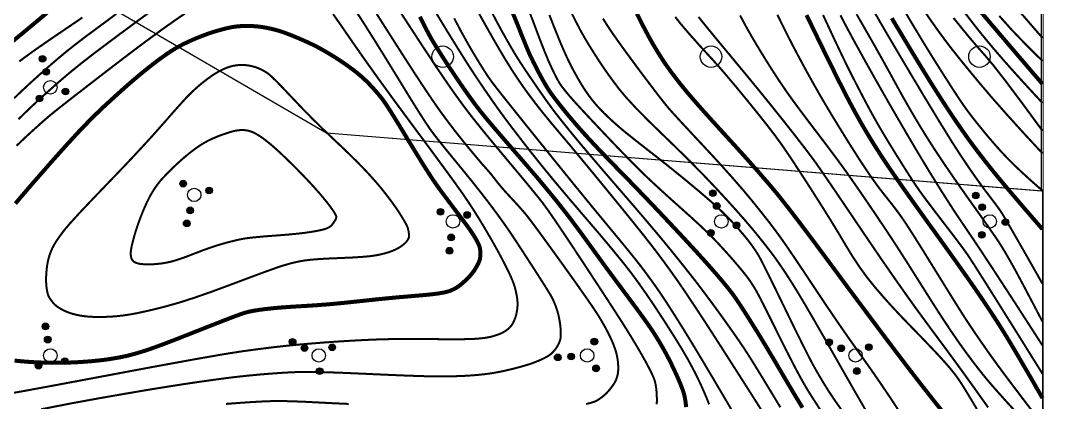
# Model space of a CAD drawing. Extents: x 396500 to 398250, y 1005980 to 1008200.
# Drawn here: x 398211.92 to 398250.08, y 1007972.28 to 1007986.53 of the extents above; entities that cross this region are included whole.
import ezdxf

# ---------------------------------------------------------------- set-up
doc = ezdxf.new("R2010")
doc.units = 0
doc.header["$LTSCALE"] = 0.5
doc.layers.get('0').update_dxf_attribs({"linetype": 'CONTINUOUS'})
doc.layers.add('ASSIST', color=7, linetype='CONTINUOUS', plot=False)
doc.layers.add('DGX', color=2, linetype='CONTINUOUS')
doc.layers.add('ZBTZ', color=3, linetype='CONTINUOUS')
doc.layers.add('绘图层', color=6, linetype='CONTINUOUS', lineweight=5)
doc.linetypes.add('1161', pattern='A,0,[149,AAA.SHX,S=0.15,R=0,X=0,Y=0],-1.6', length=1.6)

# ---------------------------------------------------------------- blocks, each defined once
blk = doc.blocks.new('gc326')
blk.add_circle((0, 0), 0.8)
blk = doc.blocks.new('*U110')
at = {"linetype": 'Continuous'}
for points in [[(-0.238, 2.277), (-0.202, 2.053), (-0.202, 2.347)], [(-0.202, 2.347), (-0.147, 1.998), (-0.147, 2.402)], [(-0.147, 1.998), (-0.202, 2.347), (-0.202, 2.053)], [(-0.147, 2.402), (-0.077, 1.962), (-0.077, 2.438)], [(-0.077, 1.962), (-0.147, 2.402), (-0.147, 1.998)], [(-0.077, 2.438), (0, 1.95), (0, 2.45)], [(0, 1.95), (-0.077, 2.438), (-0.077, 1.962)], [(0, 2.45), (0.077, 1.962), (0.077, 2.438)], [(0.077, 1.962), (0, 2.45), (0, 1.95)], [(0.077, 2.438), (0.147, 1.998), (0.147, 2.402)], [(0.147, 1.998), (0.077, 2.438), (0.077, 1.962)], [(0.147, 2.402), (0.202, 2.053), (0.202, 2.347)], [(0.202, 2.053), (0.147, 2.402), (0.147, 1.998)], [(0.202, 2.347), (0.238, 2.123), (0.238, 2.277)], [(0.238, 2.123), (0.202, 2.347), (0.202, 2.053)], [(-0.25, 2.2), (-0.238, 2.123), (-0.238, 2.277)], [(-0.202, 2.053), (-0.238, 2.277), (-0.238, 2.123)], [(0.25, 2.2), (0.238, 2.277), (0.238, 2.123)]]:
    blk.add_solid(points, dxfattribs=at)
blk = doc.blocks.new('*U109')
at = {"linetype": 'Continuous'}
for points in [[(-0.25, 1.2), (-0.238, 1.123), (-0.238, 1.277)], [(-0.238, 1.277), (-0.202, 1.053), (-0.202, 1.347)], [(-0.202, 1.053), (-0.238, 1.277), (-0.238, 1.123)], [(-0.202, 1.347), (-0.147, 0.998), (-0.147, 1.402)], [(-0.147, 0.998), (-0.202, 1.347), (-0.202, 1.053)], [(-0.147, 1.402), (-0.077, 0.962), (-0.077, 1.438)], [(-0.077, 0.962), (-0.147, 1.402), (-0.147, 0.998)], [(-0.077, 1.438), (0, 0.95), (0, 1.45)], [(0, 0.95), (-0.077, 1.438), (-0.077, 0.962)], [(0, 1.45), (0.077, 0.962), (0.077, 1.438)], [(0.077, 0.962), (0, 1.45), (0, 0.95)], [(0.077, 1.438), (0.147, 0.998), (0.147, 1.402)], [(0.147, 0.998), (0.077, 1.438), (0.077, 0.962)], [(0.147, 1.402), (0.202, 1.053), (0.202, 1.347)], [(0.202, 1.053), (0.147, 1.402), (0.147, 0.998)], [(0.202, 1.347), (0.238, 1.123), (0.238, 1.277)], [(0.238, 1.123), (0.202, 1.347), (0.202, 1.053)], [(0.25, 1.2), (0.238, 1.277), (0.238, 1.123)]]:
    blk.add_solid(points, dxfattribs=at)
blk = doc.blocks.new('*U108')
at = {"linetype": 'Continuous'}
for points in [[(-1.25, -0.6), (-1.238, -0.677), (-1.238, -0.523)], [(-1.238, -0.523), (-1.202, -0.747), (-1.202, -0.453)], [(-1.202, -0.747), (-1.238, -0.523), (-1.238, -0.677)], [(-1.202, -0.453), (-1.147, -0.802), (-1.147, -0.398)], [(-1.147, -0.802), (-1.202, -0.453), (-1.202, -0.747)], [(-1.147, -0.398), (-1.077, -0.838), (-1.077, -0.362)], [(-1.077, -0.838), (-1.147, -0.398), (-1.147, -0.802)], [(-1.077, -0.362), (-1, -0.85), (-1, -0.35)], [(-1, -0.85), (-1.077, -0.362), (-1.077, -0.838)], [(-1, -0.35), (-0.923, -0.838), (-0.923, -0.362)], [(-0.923, -0.838), (-1, -0.35), (-1, -0.85)], [(-0.923, -0.362), (-0.853, -0.802), (-0.853, -0.398)], [(-0.853, -0.802), (-0.923, -0.362), (-0.923, -0.838)], [(-0.853, -0.398), (-0.798, -0.747), (-0.798, -0.453)], [(-0.798, -0.747), (-0.853, -0.398), (-0.853, -0.802)], [(-0.798, -0.453), (-0.762, -0.677), (-0.762, -0.523)], [(-0.762, -0.677), (-0.798, -0.453), (-0.798, -0.747)], [(-0.75, -0.6), (-0.762, -0.523), (-0.762, -0.677)]]:
    blk.add_solid(points, dxfattribs=at)
blk = doc.blocks.new('*U107')
at = {"linetype": 'Continuous'}
for points in [[(0.75, -0.6), (0.762, -0.677), (0.762, -0.523)], [(0.762, -0.523), (0.798, -0.747), (0.798, -0.453)], [(0.798, -0.747), (0.762, -0.523), (0.762, -0.677)], [(0.798, -0.453), (0.853, -0.802), (0.853, -0.398)], [(0.853, -0.802), (0.798, -0.453), (0.798, -0.747)], [(0.853, -0.398), (0.923, -0.838), (0.923, -0.362)], [(0.923, -0.838), (0.853, -0.398), (0.853, -0.802)], [(0.923, -0.362), (1, -0.85), (1, -0.35)], [(1, -0.85), (0.923, -0.362), (0.923, -0.838)], [(1, -0.35), (1.077, -0.838), (1.077, -0.362)], [(1.077, -0.838), (1, -0.35), (1, -0.85)], [(1.077, -0.362), (1.147, -0.802), (1.147, -0.398)], [(1.147, -0.802), (1.077, -0.362), (1.077, -0.838)], [(1.147, -0.398), (1.202, -0.747), (1.202, -0.453)], [(1.202, -0.747), (1.147, -0.398), (1.147, -0.802)], [(1.202, -0.453), (1.238, -0.677), (1.238, -0.523)], [(1.238, -0.677), (1.202, -0.453), (1.202, -0.747)], [(1.25, -0.6), (1.238, -0.523), (1.238, -0.677)]]:
    blk.add_solid(points, dxfattribs=at)
blk = doc.blocks.new('gc160')
for centre, radius in [((0, 2.2), 0.25), ((0, 1.2), 0.25), ((0, 0), 0.5), ((-1, -0.6), 0.25), ((1, -0.6), 0.25)]:
    blk.add_circle(centre, radius)
at = {"linetype": 'Continuous'}
for name in ['*U110', '*U109', '*U108', '*U107']:
    blk.add_blockref(name, (0, 0), dxfattribs=at)

msp = doc.modelspace()

# ---------------------------------------------------------------- linework, layer by layer
at = {"layer": 'ASSIST', "linetype": '1161', "flags": 128}
for points in [[(398118.342, 1008000), (398131.555, 1007998.274), (398152.97, 1007998.751), (398175.976, 1007998.906), (398196.897, 1007997.71), (398223.32, 1007982.341), (398250, 1007980.181)], [(398118.342, 1008000), (398131.555, 1007998.274), (398152.97, 1007998.751), (398175.976, 1007998.906), (398196.897, 1007997.71), (398223.32, 1007982.341), (398249.963, 1007980.183), (398249.978, 1008000)], [(398250, 1007980.181), (398250, 1007900.306)]]:
    msp.add_lwpolyline(points, dxfattribs=at)
at = {"layer": 'DGX', "color": 3, "linetype": 'Continuous', "lineweight": -2, "const_width": 0.15}
for points in [[(398211.361, 1007985.532), (398211.989, 1007986.046), (398212.619, 1007986.571), (398213.251, 1007987.107)], [(398230.264, 1007986.809), (398230.443, 1007986.374), (398230.588, 1007986.007), (398230.709, 1007985.707), (398230.806, 1007985.471), (398230.879, 1007985.302), (398230.944, 1007985.16), (398231.017, 1007985.009), (398231.097, 1007984.849), (398231.184, 1007984.679), (398231.275, 1007984.508), (398231.365, 1007984.343), (398231.454, 1007984.186), (398231.543, 1007984.035), (398231.658, 1007983.859), (398231.828, 1007983.627), (398232.053, 1007983.339), (398232.331, 1007982.994), (398232.668, 1007982.598), (398233.064, 1007982.156), (398233.52, 1007981.67), (398234.036, 1007981.137), (398234.579, 1007980.582), (398235.117, 1007980.025), (398235.649, 1007979.467), (398236.176, 1007978.908), (398236.666, 1007978.382), (398237.089, 1007977.923), (398237.443, 1007977.533), (398237.729, 1007977.209), (398237.964, 1007976.938), (398238.162, 1007976.702), (398238.324, 1007976.502), (398238.451, 1007976.338), (398238.577, 1007976.159), (398238.74, 1007975.916), (398238.938, 1007975.609), (398239.173, 1007975.238), (398239.438, 1007974.811), (398239.727, 1007974.333), (398240.041, 1007973.805), (398240.379, 1007973.228), (398240.724, 1007972.643), (398241.058, 1007972.093)], [(398246.426, 1007971.76), (398245.969, 1007972.332), (398245.49, 1007972.941), (398244.99, 1007973.589), (398244.469, 1007974.274), (398243.92, 1007975.004), (398243.337, 1007975.784), (398242.719, 1007976.615), (398242.068, 1007977.496), (398241.445, 1007978.335), (398240.915, 1007979.04), (398240.477, 1007979.61), (398240.132, 1007980.044), (398239.789, 1007980.455), (398239.358, 1007980.951), (398238.839, 1007981.533), (398238.232, 1007982.201), (398237.636, 1007982.856), (398237.149, 1007983.402), (398236.772, 1007983.838), (398236.506, 1007984.164), (398236.307, 1007984.422), (398236.136, 1007984.65), (398235.992, 1007984.851), (398235.875, 1007985.022), (398235.77, 1007985.185), (398235.662, 1007985.358), (398235.552, 1007985.541), (398235.438, 1007985.735), (398235.301, 1007985.984), (398235.116, 1007986.334), (398234.886, 1007986.786)], [(398241.209, 1007986.731), (398241.622, 1007985.879), (398242.038, 1007985.025), (398242.403, 1007984.29), (398242.718, 1007983.672), (398242.983, 1007983.172), (398243.227, 1007982.733), (398243.483, 1007982.297), (398243.749, 1007981.863), (398244.025, 1007981.432), (398244.345, 1007980.955), (398244.74, 1007980.385), (398245.21, 1007979.72), (398245.756, 1007978.961), (398246.303, 1007978.202), (398246.778, 1007977.539), (398247.181, 1007976.97), (398247.511, 1007976.496), (398247.795, 1007976.08), (398248.06, 1007975.684), (398248.305, 1007975.308), (398248.53, 1007974.953), (398248.784, 1007974.537), (398249.113, 1007973.981), (398249.519, 1007973.285), (398250, 1007972.449)], [(398211.734, 1007979.703), (398212.047, 1007980.074), (398212.481, 1007980.577), (398213.036, 1007981.212), (398213.619, 1007981.866), (398214.135, 1007982.426), (398214.584, 1007982.89), (398214.966, 1007983.26), (398215.297, 1007983.565), (398215.595, 1007983.835), (398215.86, 1007984.072), (398216.092, 1007984.274), (398216.306, 1007984.455), (398216.516, 1007984.63), (398216.724, 1007984.796), (398216.929, 1007984.956), (398217.127, 1007985.105), (398217.315, 1007985.239), (398217.492, 1007985.36), (398217.659, 1007985.466), (398217.829, 1007985.564), (398218.017, 1007985.662), (398218.223, 1007985.76), (398218.447, 1007985.857), (398218.674, 1007985.948), (398218.893, 1007986.03), (398219.102, 1007986.1), (398219.302, 1007986.16), (398219.486, 1007986.211), (398219.651, 1007986.251), (398219.796, 1007986.281), (398219.921, 1007986.301), (398220.041, 1007986.314), (398220.171, 1007986.322), (398220.311, 1007986.326), (398220.461, 1007986.326), (398220.616, 1007986.319), (398220.77, 1007986.306), (398220.925, 1007986.286), (398221.079, 1007986.26), (398221.229, 1007986.228), (398221.371, 1007986.195), (398221.504, 1007986.159), (398221.628, 1007986.121), (398221.759, 1007986.075), (398221.912, 1007986.018), (398222.086, 1007985.949), (398222.281, 1007985.868), (398222.478, 1007985.783), (398222.658, 1007985.701), (398222.821, 1007985.624), (398222.968, 1007985.55), (398223.111, 1007985.473), (398223.265, 1007985.385), (398223.431, 1007985.287), (398223.609, 1007985.178), (398223.791, 1007985.062), (398223.971, 1007984.941), (398224.148, 1007984.816), (398224.323, 1007984.687), (398224.495, 1007984.552), (398224.66, 1007984.41), (398224.819, 1007984.26), (398224.972, 1007984.103), (398225.114, 1007983.948), (398225.241, 1007983.803), (398225.351, 1007983.668), (398225.446, 1007983.544), (398225.567, 1007983.367), (398225.756, 1007983.071), (398226.012, 1007982.657), (398226.335, 1007982.124), (398226.666, 1007981.582), (398226.941, 1007981.136), (398227.162, 1007980.789), (398227.328, 1007980.538), (398227.482, 1007980.32), (398227.666, 1007980.067), (398227.88, 1007979.78), (398228.123, 1007979.459), (398228.36, 1007979.148), (398228.551, 1007978.89), (398228.698, 1007978.684), (398228.799, 1007978.532), (398228.871, 1007978.413), (398228.93, 1007978.308), (398228.976, 1007978.218), (398229.009, 1007978.141), (398229.031, 1007978.071), (398229.047, 1007977.999), (398229.056, 1007977.925), (398229.058, 1007977.849), (398229.056, 1007977.776), (398229.05, 1007977.71), (398229.042, 1007977.651), (398229.031, 1007977.6), (398229.012, 1007977.545), (398228.982, 1007977.476), (398228.939, 1007977.393), (398228.884, 1007977.297), (398228.818, 1007977.192), (398228.739, 1007977.088), (398228.648, 1007976.983), (398228.545, 1007976.878), (398228.442, 1007976.781), (398228.349, 1007976.7), (398228.267, 1007976.635), (398228.195, 1007976.585), (398228.129, 1007976.546), (398228.061, 1007976.51), (398227.992, 1007976.478), (398227.921, 1007976.449), (398227.843, 1007976.424), (398227.748, 1007976.399), (398227.638, 1007976.376), (398227.512, 1007976.354), (398227.343, 1007976.332), (398227.107, 1007976.306), (398226.801, 1007976.278), (398226.428, 1007976.246), (398226.001, 1007976.21), (398225.535, 1007976.166), (398225.031, 1007976.114), (398224.488, 1007976.056), (398223.941, 1007975.998), (398223.42, 1007975.95), (398222.928, 1007975.911), (398222.463, 1007975.882), (398222.036, 1007975.857), (398221.659, 1007975.83), (398221.331, 1007975.801), (398221.052, 1007975.771), (398220.814, 1007975.739), (398220.607, 1007975.706), (398220.431, 1007975.671), (398220.287, 1007975.633), (398220.081, 1007975.563), (398219.721, 1007975.429), (398219.208, 1007975.229), (398218.541, 1007974.966), (398217.862, 1007974.698), (398217.313, 1007974.486), (398216.896, 1007974.331), (398216.608, 1007974.232), (398216.396, 1007974.166), (398216.204, 1007974.109), (398216.031, 1007974.062), (398215.879, 1007974.024), (398215.734, 1007973.992), (398215.584, 1007973.962), (398215.431, 1007973.935), (398215.272, 1007973.909), (398215.108, 1007973.885), (398214.935, 1007973.864), (398214.754, 1007973.844), (398214.566, 1007973.826), (398214.371, 1007973.81), (398214.171, 1007973.796), (398213.965, 1007973.785), (398213.755, 1007973.776), (398213.542, 1007973.77), (398213.329, 1007973.767), (398213.116, 1007973.767), (398212.901, 1007973.771), (398212.689, 1007973.777), (398212.481, 1007973.786), (398212.278, 1007973.798), (398212.079, 1007973.813), (398211.886, 1007973.83), (398211.702, 1007973.848)], [(398226.803, 1007986.672), (398226.939, 1007986.402), (398227.055, 1007986.176), (398227.152, 1007985.993), (398227.229, 1007985.854), (398227.308, 1007985.719), (398227.412, 1007985.55), (398227.539, 1007985.347), (398227.69, 1007985.11), (398227.856, 1007984.855), (398228.027, 1007984.596), (398228.204, 1007984.334), (398228.386, 1007984.068), (398228.565, 1007983.811), (398228.734, 1007983.576), (398228.892, 1007983.361), (398229.04, 1007983.168), (398229.248, 1007982.912), (398229.588, 1007982.509), (398230.061, 1007981.96), (398230.665, 1007981.265), (398231.304, 1007980.518), (398231.882, 1007979.816), (398232.397, 1007979.159), (398232.851, 1007978.547), (398233.27, 1007977.967), (398233.677, 1007977.407), (398234.075, 1007976.867), (398234.462, 1007976.347), (398234.812, 1007975.876), (398235.098, 1007975.486), (398235.32, 1007975.175), (398235.477, 1007974.944), (398235.6, 1007974.751), (398235.72, 1007974.555), (398235.837, 1007974.355), (398235.95, 1007974.153), (398236.06, 1007973.945), (398236.169, 1007973.729), (398236.276, 1007973.506), (398236.382, 1007973.275), (398236.477, 1007973.057), (398236.554, 1007972.868), (398236.611, 1007972.71), (398236.65, 1007972.583), (398236.678, 1007972.456), (398236.703, 1007972.3), (398236.725, 1007972.115)], [(398250, 1007978.745), (398249.428, 1007979.407), (398248.953, 1007979.961), (398248.575, 1007980.407), (398248.294, 1007980.746), (398248.065, 1007981.029), (398247.844, 1007981.309), (398247.631, 1007981.584), (398247.425, 1007981.856), (398247.216, 1007982.141), (398246.993, 1007982.457), (398246.755, 1007982.802), (398246.503, 1007983.177), (398246.228, 1007983.598), (398245.923, 1007984.078), (398245.588, 1007984.618), (398245.222, 1007985.218), (398244.876, 1007985.793), (398244.597, 1007986.259), (398244.385, 1007986.617)]]:
    msp.add_lwpolyline(points, dxfattribs=at)
at = {"layer": 'DGX', "linetype": 'Continuous', "const_width": 0.075}
for points in [[(398225.88, 1007987.147), (398226.481, 1007986.221), (398226.983, 1007985.453), (398227.387, 1007984.841), (398227.693, 1007984.387), (398227.944, 1007984.024), (398228.184, 1007983.685), (398228.414, 1007983.369), (398228.634, 1007983.077), (398228.884, 1007982.758), (398229.205, 1007982.36), (398229.598, 1007981.883), (398230.062, 1007981.327), (398230.519, 1007980.78), (398230.892, 1007980.331), (398231.179, 1007979.978), (398231.382, 1007979.723), (398231.599, 1007979.424), (398231.932, 1007978.939), (398232.381, 1007978.269), (398232.945, 1007977.414), (398233.51, 1007976.551), (398233.961, 1007975.859), (398234.298, 1007975.337), (398234.52, 1007974.985), (398234.678, 1007974.729), (398234.822, 1007974.491), (398234.952, 1007974.272), (398235.067, 1007974.072), (398235.169, 1007973.891), (398235.258, 1007973.728), (398235.334, 1007973.584), (398235.398, 1007973.459), (398235.45, 1007973.35), (398235.492, 1007973.257), (398235.525, 1007973.178), (398235.548, 1007973.113), (398235.565, 1007973.052), (398235.581, 1007972.979), (398235.596, 1007972.897), (398235.61, 1007972.804), (398235.62, 1007972.701), (398235.628, 1007972.589), (398235.632, 1007972.468), (398235.632, 1007972.338), (398235.63, 1007972.213)], [(398228.815, 1007987.14), (398229.171, 1007986.494), (398229.487, 1007985.933), (398229.762, 1007985.457), (398229.996, 1007985.064), (398230.21, 1007984.72), (398230.427, 1007984.389), (398230.645, 1007984.069), (398230.866, 1007983.762), (398231.103, 1007983.448), (398231.373, 1007983.105), (398231.675, 1007982.735), (398232.009, 1007982.336), (398232.383, 1007981.892), (398232.806, 1007981.384), (398233.278, 1007980.812), (398233.799, 1007980.177), (398234.307, 1007979.555), (398234.739, 1007979.021), (398235.095, 1007978.576), (398235.376, 1007978.219), (398235.62, 1007977.901), (398235.867, 1007977.571), (398236.116, 1007977.229), (398236.368, 1007976.875), (398236.652, 1007976.463), (398236.998, 1007975.945), (398237.407, 1007975.322), (398237.877, 1007974.594), (398238.375, 1007973.816), (398238.869, 1007973.042), (398239.358, 1007972.273), (398239.843, 1007971.51)], [(398232.26, 1007987.197), (398232.617, 1007986.488), (398232.815, 1007986.108), (398232.942, 1007985.884), (398233.088, 1007985.64), (398233.251, 1007985.377), (398233.432, 1007985.094), (398233.624, 1007984.804), (398233.823, 1007984.518), (398234.027, 1007984.238), (398234.236, 1007983.962), (398234.495, 1007983.652), (398234.848, 1007983.271), (398235.294, 1007982.817), (398235.833, 1007982.291), (398236.399, 1007981.743), (398236.922, 1007981.223), (398237.405, 1007980.731), (398237.845, 1007980.267), (398238.244, 1007979.835), (398238.603, 1007979.437), (398238.923, 1007979.073), (398239.202, 1007978.744), (398239.45, 1007978.441), (398239.677, 1007978.156), (398239.883, 1007977.889), (398240.067, 1007977.64), (398240.245, 1007977.385), (398240.434, 1007977.103), (398240.634, 1007976.792), (398240.845, 1007976.453), (398241.107, 1007976.017), (398241.46, 1007975.413), (398241.903, 1007974.641), (398242.436, 1007973.702), (398242.969, 1007972.766), (398243.411, 1007972.002)], [(398250, 1007976.713), (398249.377, 1007977.81), (398248.912, 1007978.623), (398248.604, 1007979.153), (398248.454, 1007979.399), (398248.368, 1007979.522), (398248.251, 1007979.682), (398248.102, 1007979.88), (398247.923, 1007980.115), (398247.717, 1007980.39), (398247.489, 1007980.708), (398247.239, 1007981.069), (398246.968, 1007981.473), (398246.624, 1007982.007), (398246.159, 1007982.759), (398245.572, 1007983.729), (398244.864, 1007984.917), (398244.148, 1007986.132), (398243.539, 1007987.186)], [(398244.618, 1007987.305), (398245.111, 1007986.463), (398245.564, 1007985.708), (398245.977, 1007985.041), (398246.338, 1007984.471), (398246.634, 1007984.008), (398246.866, 1007983.652), (398247.034, 1007983.402), (398247.182, 1007983.195), (398247.353, 1007982.967), (398247.549, 1007982.717), (398247.768, 1007982.446), (398247.996, 1007982.171), (398248.22, 1007981.911), (398248.44, 1007981.665), (398248.654, 1007981.434), (398248.897, 1007981.187), (398249.203, 1007980.896), (398249.57, 1007980.561), (398250, 1007980.181)], [(398250, 1007985.879), (398248.895, 1007987.153)], [(398223.569, 1007986.77), (398223.868, 1007986.343), (398224.261, 1007985.772), (398224.735, 1007985.092), (398225.277, 1007984.333), (398225.886, 1007983.495), (398226.563, 1007982.578), (398227.21, 1007981.706), (398227.729, 1007981), (398228.121, 1007980.462), (398228.385, 1007980.091), (398228.587, 1007979.795), (398228.79, 1007979.485), (398228.995, 1007979.159), (398229.201, 1007978.818), (398229.399, 1007978.481), (398229.579, 1007978.165), (398229.741, 1007977.872), (398229.885, 1007977.6), (398230.01, 1007977.357), (398230.113, 1007977.147), (398230.195, 1007976.971), (398230.256, 1007976.829), (398230.303, 1007976.703), (398230.343, 1007976.575), (398230.377, 1007976.445), (398230.404, 1007976.313), (398230.425, 1007976.187), (398230.438, 1007976.076), (398230.444, 1007975.978), (398230.442, 1007975.895), (398230.436, 1007975.821), (398230.427, 1007975.748), (398230.416, 1007975.678), (398230.403, 1007975.61), (398230.387, 1007975.545), (398230.369, 1007975.483), (398230.35, 1007975.425), (398230.329, 1007975.37), (398230.307, 1007975.319), (398230.284, 1007975.272), (398230.259, 1007975.227), (398230.233, 1007975.186), (398230.206, 1007975.149), (398230.177, 1007975.113), (398230.147, 1007975.08), (398230.116, 1007975.049), (398230.08, 1007975.018), (398230.036, 1007974.985), (398229.986, 1007974.951), (398229.927, 1007974.915), (398229.858, 1007974.878), (398229.772, 1007974.84), (398229.67, 1007974.803), (398229.552, 1007974.765), (398229.416, 1007974.73), (398229.261, 1007974.701), (398229.087, 1007974.679), (398228.894, 1007974.662), (398228.652, 1007974.651), (398228.328, 1007974.645), (398227.923, 1007974.644), (398227.438, 1007974.648), (398226.937, 1007974.653), (398226.489, 1007974.655), (398226.091, 1007974.654), (398225.746, 1007974.65), (398225.405, 1007974.643), (398225.022, 1007974.629), (398224.597, 1007974.609), (398224.131, 1007974.583), (398223.646, 1007974.553), (398223.166, 1007974.518), (398222.691, 1007974.48), (398222.221, 1007974.439), (398221.744, 1007974.391), (398221.249, 1007974.335), (398220.736, 1007974.27), (398220.204, 1007974.198), (398219.479, 1007974.084), (398218.389, 1007973.893), (398216.933, 1007973.627), (398215.111, 1007973.285), (398213.325, 1007972.95), (398211.975, 1007972.701), (398211.063, 1007972.541)], [(398211.683, 1007983.628), (398211.98, 1007983.912), (398212.252, 1007984.164), (398212.512, 1007984.401), (398212.777, 1007984.638), (398213.046, 1007984.874), (398213.32, 1007985.11), (398213.615, 1007985.355), (398213.948, 1007985.621), (398214.32, 1007985.906), (398214.731, 1007986.211), (398215.136, 1007986.51), (398215.493, 1007986.777)], [(398211.776, 1007981.858), (398212.086, 1007982.154), (398212.35, 1007982.398), (398212.576, 1007982.602), (398212.777, 1007982.781), (398212.953, 1007982.933), (398213.104, 1007983.06), (398213.33, 1007983.241), (398213.734, 1007983.558), (398214.316, 1007984.01), (398215.075, 1007984.597), (398215.872, 1007985.208), (398216.565, 1007985.73), (398217.155, 1007986.164), (398217.641, 1007986.509), (398218.044, 1007986.785)], [(398211.846, 1007982.847), (398212.298, 1007983.285), (398212.657, 1007983.618), (398213.015, 1007983.941), (398213.37, 1007984.254), (398213.725, 1007984.557), (398214.148, 1007984.901), (398214.709, 1007985.337), (398215.409, 1007985.864), (398216.247, 1007986.484), (398217.073, 1007987.087)], [(398224.391, 1007986.929), (398224.74, 1007986.388), (398225.123, 1007985.78), (398225.54, 1007985.108), (398225.993, 1007984.37), (398226.42, 1007983.672), (398226.762, 1007983.123), (398227.02, 1007982.721), (398227.192, 1007982.468), (398227.349, 1007982.257), (398227.562, 1007981.986), (398227.829, 1007981.654), (398228.15, 1007981.262), (398228.484, 1007980.855), (398228.788, 1007980.478), (398229.061, 1007980.134), (398229.303, 1007979.82), (398229.521, 1007979.533), (398229.718, 1007979.266), (398229.896, 1007979.019), (398230.054, 1007978.794), (398230.224, 1007978.543), (398230.436, 1007978.222), (398230.692, 1007977.831), (398230.991, 1007977.37), (398231.276, 1007976.926), (398231.492, 1007976.585), (398231.639, 1007976.348), (398231.716, 1007976.216), (398231.759, 1007976.132), (398231.8, 1007976.039), (398231.841, 1007975.939), (398231.881, 1007975.832), (398231.918, 1007975.72), (398231.951, 1007975.607), (398231.978, 1007975.493), (398232.002, 1007975.379), (398232.02, 1007975.267), (398232.034, 1007975.162), (398232.044, 1007975.062), (398232.05, 1007974.969), (398232.053, 1007974.885), (398232.053, 1007974.813), (398232.051, 1007974.754), (398232.047, 1007974.707), (398232.04, 1007974.663), (398232.026, 1007974.614), (398232.008, 1007974.558), (398231.983, 1007974.498), (398231.954, 1007974.434), (398231.919, 1007974.372), (398231.879, 1007974.312), (398231.834, 1007974.252), (398231.787, 1007974.197), (398231.743, 1007974.148), (398231.699, 1007974.107), (398231.658, 1007974.073), (398231.613, 1007974.041), (398231.56, 1007974.008), (398231.498, 1007973.973), (398231.427, 1007973.936), (398231.347, 1007973.897), (398231.253, 1007973.855), (398231.147, 1007973.811), (398231.029, 1007973.765), (398230.886, 1007973.715), (398230.706, 1007973.66), (398230.489, 1007973.599), (398230.236, 1007973.534), (398229.97, 1007973.471), (398229.714, 1007973.418), (398229.47, 1007973.376), (398229.237, 1007973.344), (398229.004, 1007973.319), (398228.763, 1007973.298), (398228.512, 1007973.282), (398228.252, 1007973.27), (398227.983, 1007973.263), (398227.704, 1007973.259), (398227.416, 1007973.259), (398227.119, 1007973.263), (398226.742, 1007973.274), (398226.216, 1007973.293), (398225.542, 1007973.321), (398224.718, 1007973.358), (398223.898, 1007973.394), (398223.237, 1007973.417), (398222.734, 1007973.427), (398222.389, 1007973.426), (398222.111, 1007973.416), (398221.81, 1007973.401), (398221.486, 1007973.38), (398221.139, 1007973.354), (398220.783, 1007973.324), (398220.435, 1007973.291), (398220.094, 1007973.255), (398219.76, 1007973.216), (398219.403, 1007973.17), (398218.992, 1007973.114), (398218.527, 1007973.048), (398218.009, 1007972.971), (398217.408, 1007972.877), (398216.695, 1007972.761), (398215.87, 1007972.621), (398214.932, 1007972.458), (398213.876, 1007972.265), (398212.696, 1007972.035)], [(398225.193, 1007986.776), (398225.683, 1007986.007), (398226.179, 1007985.228), (398226.611, 1007984.558), (398226.979, 1007983.998), (398227.283, 1007983.546), (398227.558, 1007983.152), (398227.841, 1007982.766), (398228.131, 1007982.386), (398228.428, 1007982.014), (398228.704, 1007981.677), (398228.93, 1007981.405), (398229.106, 1007981.198), (398229.233, 1007981.055), (398229.333, 1007980.943), (398229.432, 1007980.827), (398229.529, 1007980.707), (398229.624, 1007980.583), (398229.729, 1007980.448), (398229.856, 1007980.296), (398230.005, 1007980.128), (398230.175, 1007979.943), (398230.347, 1007979.758), (398230.498, 1007979.591), (398230.63, 1007979.442), (398230.742, 1007979.312), (398230.903, 1007979.106), (398231.181, 1007978.734), (398231.574, 1007978.194), (398232.085, 1007977.487), (398232.598, 1007976.769), (398232.999, 1007976.199), (398233.29, 1007975.776), (398233.469, 1007975.5), (398233.587, 1007975.302), (398233.695, 1007975.113), (398233.791, 1007974.932), (398233.877, 1007974.761), (398233.951, 1007974.6), (398234.014, 1007974.451), (398234.066, 1007974.313), (398234.106, 1007974.187), (398234.137, 1007974.068), (398234.161, 1007973.951), (398234.178, 1007973.836), (398234.189, 1007973.722), (398234.193, 1007973.615), (398234.193, 1007973.52), (398234.188, 1007973.436), (398234.178, 1007973.363), (398234.164, 1007973.297), (398234.146, 1007973.233), (398234.126, 1007973.171), (398234.103, 1007973.111), (398234.072, 1007973.048), (398234.029, 1007972.976), (398233.973, 1007972.895), (398233.905, 1007972.804), (398233.83, 1007972.714), (398233.754, 1007972.633), (398233.676, 1007972.56), (398233.598, 1007972.495), (398233.523, 1007972.441), (398233.458, 1007972.395), (398233.401, 1007972.36), (398233.354, 1007972.336), (398233.3, 1007972.314), (398233.222, 1007972.289), (398233.121, 1007972.26), (398232.997, 1007972.228)], [(398227.316, 1007986.963), (398227.806, 1007986.156), (398228.226, 1007985.476), (398228.574, 1007984.922), (398228.852, 1007984.495), (398229.089, 1007984.141), (398229.314, 1007983.811), (398229.527, 1007983.503), (398229.729, 1007983.218), (398229.949, 1007982.917), (398230.216, 1007982.56), (398230.531, 1007982.149), (398230.894, 1007981.681), (398231.31, 1007981.158), (398231.786, 1007980.576), (398232.322, 1007979.937), (398232.917, 1007979.24), (398233.498, 1007978.562), (398233.986, 1007977.979), (398234.384, 1007977.491), (398234.69, 1007977.098), (398234.962, 1007976.727), (398235.26, 1007976.303), (398235.582, 1007975.826), (398235.928, 1007975.296), (398236.262, 1007974.772), (398236.546, 1007974.311), (398236.778, 1007973.914), (398236.96, 1007973.58), (398237.111, 1007973.284), (398237.248, 1007972.999), (398237.371, 1007972.726), (398237.482, 1007972.465), (398237.579, 1007972.22)], [(398229.416, 1007986.969), (398229.644, 1007986.529), (398229.844, 1007986.159), (398230.02, 1007985.845), (398230.176, 1007985.572), (398230.311, 1007985.341), (398230.427, 1007985.151), (398230.548, 1007984.961), (398230.7, 1007984.729), (398230.884, 1007984.456), (398231.1, 1007984.141), (398231.317, 1007983.827), (398231.508, 1007983.556), (398231.672, 1007983.328), (398231.809, 1007983.143), (398231.949, 1007982.961), (398232.124, 1007982.74), (398232.332, 1007982.482), (398232.575, 1007982.185), (398232.871, 1007981.829), (398233.24, 1007981.393), (398233.683, 1007980.875), (398234.198, 1007980.277), (398234.716, 1007979.677), (398235.165, 1007979.153), (398235.544, 1007978.704), (398235.855, 1007978.332), (398236.128, 1007977.999), (398236.395, 1007977.669), (398236.656, 1007977.343), (398236.91, 1007977.02), (398237.168, 1007976.688), (398237.438, 1007976.331), (398237.719, 1007975.951), (398238.013, 1007975.547), (398238.293, 1007975.155), (398238.536, 1007974.811), (398238.74, 1007974.515), (398238.907, 1007974.267), (398239.08, 1007973.998), (398239.303, 1007973.64), (398239.577, 1007973.193), (398239.901, 1007972.657), (398240.234, 1007972.106)], [(398241.723, 1007972.011), (398241.401, 1007972.509), (398241.18, 1007972.867), (398240.989, 1007973.204), (398240.755, 1007973.643), (398240.478, 1007974.183), (398240.157, 1007974.825), (398239.85, 1007975.445), (398239.611, 1007975.922), (398239.44, 1007976.255), (398239.338, 1007976.444), (398239.269, 1007976.56), (398239.2, 1007976.671), (398239.13, 1007976.779), (398239.059, 1007976.882), (398238.972, 1007976.999), (398238.853, 1007977.149), (398238.702, 1007977.332), (398238.519, 1007977.547), (398238.32, 1007977.775), (398238.122, 1007977.995), (398237.926, 1007978.208), (398237.73, 1007978.412), (398237.508, 1007978.633), (398237.234, 1007978.894), (398236.907, 1007979.195), (398236.527, 1007979.535), (398236.139, 1007979.882), (398235.789, 1007980.2), (398235.475, 1007980.49), (398235.198, 1007980.752), (398234.909, 1007981.035), (398234.558, 1007981.39), (398234.146, 1007981.816), (398233.672, 1007982.314), (398233.214, 1007982.8), (398232.846, 1007983.195), (398232.571, 1007983.496), (398232.387, 1007983.705), (398232.259, 1007983.857), (398232.153, 1007983.99), (398232.068, 1007984.104), (398232.005, 1007984.198), (398231.946, 1007984.298), (398231.876, 1007984.43), (398231.794, 1007984.594), (398231.7, 1007984.789), (398231.592, 1007985.031), (398231.466, 1007985.334), (398231.323, 1007985.697), (398231.163, 1007986.12), (398230.999, 1007986.557), (398230.842, 1007986.959)], [(398231.628, 1007986.737), (398231.819, 1007986.25), (398231.968, 1007985.88), (398232.073, 1007985.626), (398232.156, 1007985.435), (398232.238, 1007985.25), (398232.321, 1007985.073), (398232.404, 1007984.904), (398232.489, 1007984.736), (398232.583, 1007984.562), (398232.683, 1007984.383), (398232.791, 1007984.199), (398232.902, 1007984.02), (398233.01, 1007983.855), (398233.117, 1007983.704), (398233.221, 1007983.568), (398233.327, 1007983.439), (398233.438, 1007983.312), (398233.556, 1007983.186), (398233.679, 1007983.061), (398233.808, 1007982.937), (398233.943, 1007982.81), (398234.085, 1007982.682), (398234.233, 1007982.553), (398234.414, 1007982.4), (398234.657, 1007982.204), (398234.961, 1007981.963), (398235.325, 1007981.678), (398235.715, 1007981.374), (398236.091, 1007981.075), (398236.454, 1007980.783), (398236.804, 1007980.496), (398237.13, 1007980.224), (398237.422, 1007979.976), (398237.68, 1007979.751), (398237.903, 1007979.549), (398238.103, 1007979.36), (398238.293, 1007979.172), (398238.471, 1007978.985), (398238.639, 1007978.799), (398238.793, 1007978.622), (398238.927, 1007978.462), (398239.042, 1007978.319), (398239.138, 1007978.191), (398239.22, 1007978.076), (398239.296, 1007977.966), (398239.364, 1007977.862), (398239.425, 1007977.764), (398239.526, 1007977.576), (398239.715, 1007977.201), (398239.992, 1007976.64), (398240.356, 1007975.892), (398240.728, 1007975.126), (398241.031, 1007974.512), (398241.264, 1007974.048), (398241.427, 1007973.735), (398241.561, 1007973.494), (398241.705, 1007973.244), (398241.861, 1007972.985), (398242.027, 1007972.718), (398242.238, 1007972.399), (398242.53, 1007971.986)], [(398238.735, 1007986.717), (398238.953, 1007986.307), (398239.142, 1007985.974), (398239.338, 1007985.64), (398239.54, 1007985.305), (398239.748, 1007984.97), (398239.954, 1007984.645), (398240.15, 1007984.344), (398240.335, 1007984.067), (398240.51, 1007983.813), (398240.704, 1007983.543), (398240.944, 1007983.216), (398241.232, 1007982.833), (398241.567, 1007982.392), (398241.904, 1007981.948), (398242.201, 1007981.553), (398242.458, 1007981.206), (398242.673, 1007980.908), (398242.891, 1007980.599), (398243.154, 1007980.22), (398243.462, 1007979.771), (398243.815, 1007979.251), (398244.199, 1007978.677), (398244.6, 1007978.064), (398245.017, 1007977.411), (398245.452, 1007976.72), (398245.874, 1007976.05), (398246.251, 1007975.463), (398246.584, 1007974.959), (398246.873, 1007974.539), (398247.138, 1007974.169), (398247.398, 1007973.819), (398247.654, 1007973.488), (398247.904, 1007973.177), (398248.221, 1007972.806), (398248.676, 1007972.297), (398249.269, 1007971.649)], [(398250, 1007971.47), (398249.323, 1007972.353), (398248.763, 1007973.092), (398248.322, 1007973.686), (398247.998, 1007974.137), (398247.75, 1007974.493), (398247.533, 1007974.808), (398247.348, 1007975.081), (398247.195, 1007975.311), (398247.016, 1007975.59), (398246.751, 1007976.011), (398246.402, 1007976.573), (398245.967, 1007977.276), (398245.534, 1007977.975), (398245.191, 1007978.523), (398244.936, 1007978.92), (398244.77, 1007979.167), (398244.635, 1007979.354), (398244.473, 1007979.57), (398244.282, 1007979.815), (398244.064, 1007980.089), (398243.814, 1007980.417), (398243.528, 1007980.823), (398243.205, 1007981.308), (398242.846, 1007981.872), (398242.49, 1007982.446), (398242.175, 1007982.961), (398241.902, 1007983.417), (398241.669, 1007983.816), (398241.454, 1007984.196), (398241.23, 1007984.599), (398240.999, 1007985.025), (398240.759, 1007985.475), (398240.479, 1007986.022), (398240.123, 1007986.742)], [(398250, 1007973.358), (398248.87, 1007975.168), (398248.03, 1007976.51), (398247.479, 1007977.382), (398247.218, 1007977.784), (398247.071, 1007977.99), (398246.862, 1007978.271), (398246.592, 1007978.627), (398246.26, 1007979.06), (398245.928, 1007979.494), (398245.654, 1007979.858), (398245.44, 1007980.151), (398245.285, 1007980.374), (398245.144, 1007980.588), (398244.971, 1007980.857), (398244.767, 1007981.18), (398244.53, 1007981.558), (398244.291, 1007981.947), (398244.075, 1007982.304), (398243.885, 1007982.63), (398243.718, 1007982.924), (398243.552, 1007983.228), (398243.361, 1007983.587), (398243.146, 1007983.999), (398242.906, 1007984.465), (398242.618, 1007985.046), (398242.258, 1007985.803), (398241.824, 1007986.736)], [(398250, 1007974.412), (398249.027, 1007975.922), (398248.218, 1007977.167), (398247.573, 1007978.146), (398247.092, 1007978.859), (398246.679, 1007979.475), (398246.238, 1007980.163), (398245.768, 1007980.922), (398245.269, 1007981.752), (398244.766, 1007982.609), (398244.282, 1007983.445), (398243.817, 1007984.261), (398243.372, 1007985.056), (398242.981, 1007985.766), (398242.681, 1007986.322), (398242.471, 1007986.725)], [(398250, 1007975.299), (398249.606, 1007976.054), (398249.282, 1007976.668), (398249.03, 1007977.141), (398248.848, 1007977.471), (398248.707, 1007977.717), (398248.579, 1007977.936), (398248.462, 1007978.127), (398248.358, 1007978.291), (398248.213, 1007978.505), (398247.975, 1007978.847), (398247.645, 1007979.316), (398247.221, 1007979.913), (398246.773, 1007980.55), (398246.369, 1007981.139), (398246.009, 1007981.679), (398245.693, 1007982.172), (398245.4, 1007982.65), (398245.106, 1007983.147), (398244.812, 1007983.662), (398244.518, 1007984.196), (398244.225, 1007984.732), (398243.934, 1007985.255), (398243.647, 1007985.764), (398243.363, 1007986.26), (398243.072, 1007986.767)], [(398247.041, 1007986.909), (398247.306, 1007986.559), (398247.586, 1007986.201), (398247.882, 1007985.836), (398248.194, 1007985.463), (398248.546, 1007985.054), (398248.964, 1007984.583), (398249.449, 1007984.049), (398250, 1007983.453)], [(398211.88, 1007985.002), (398212.096, 1007985.165), (398212.295, 1007985.311), (398212.529, 1007985.477), (398212.848, 1007985.698), (398213.253, 1007985.976), (398213.744, 1007986.309), (398214.23, 1007986.641)], [(398238.779, 1007971.39), (398238.257, 1007972.285), (398237.713, 1007973.209), (398237.24, 1007974.003), (398236.838, 1007974.67), (398236.506, 1007975.207), (398236.228, 1007975.649), (398235.984, 1007976.028), (398235.775, 1007976.343), (398235.601, 1007976.596), (398235.445, 1007976.814), (398235.289, 1007977.028), (398235.134, 1007977.236), (398234.979, 1007977.44), (398234.784, 1007977.686), (398234.512, 1007978.023), (398234.161, 1007978.45), (398233.732, 1007978.968), (398233.227, 1007979.58), (398232.647, 1007980.29), (398231.992, 1007981.099), (398231.262, 1007982.005), (398230.575, 1007982.86), (398230.051, 1007983.517), (398229.689, 1007983.974), (398229.49, 1007984.232), (398229.357, 1007984.419), (398229.198, 1007984.661), (398229.012, 1007984.959), (398228.798, 1007985.312), (398228.567, 1007985.711), (398228.328, 1007986.144), (398228.081, 1007986.612)], [(398244.751, 1007971.822), (398244.356, 1007972.422), (398243.968, 1007972.998), (398243.586, 1007973.55), (398243.211, 1007974.079), (398242.828, 1007974.618), (398242.423, 1007975.201), (398241.997, 1007975.829), (398241.548, 1007976.502), (398241.123, 1007977.142), (398240.766, 1007977.674), (398240.478, 1007978.098), (398240.259, 1007978.412), (398240.054, 1007978.693), (398239.811, 1007979.014), (398239.527, 1007979.375), (398239.205, 1007979.776), (398238.837, 1007980.218), (398238.418, 1007980.701), (398237.948, 1007981.224), (398237.426, 1007981.789), (398236.931, 1007982.319), (398236.541, 1007982.74), (398236.256, 1007983.051), (398236.075, 1007983.254), (398235.91, 1007983.455), (398235.668, 1007983.765), (398235.351, 1007984.182), (398234.957, 1007984.706), (398234.56, 1007985.243), (398234.232, 1007985.697), (398233.972, 1007986.066), (398233.781, 1007986.352), (398233.624, 1007986.602)], [(398247.973, 1007972.103), (398247.467, 1007972.815), (398246.949, 1007973.533), (398246.42, 1007974.258), (398245.878, 1007974.988), (398245.308, 1007975.764), (398244.694, 1007976.626), (398244.036, 1007977.573), (398243.334, 1007978.606), (398242.68, 1007979.575), (398242.169, 1007980.33), (398241.798, 1007980.872), (398241.57, 1007981.2), (398241.38, 1007981.46), (398241.124, 1007981.798), (398240.803, 1007982.213), (398240.416, 1007982.706), (398239.977, 1007983.256), (398239.501, 1007983.845), (398238.987, 1007984.472), (398238.436, 1007985.137), (398237.917, 1007985.763), (398237.499, 1007986.272), (398237.184, 1007986.664)], [(398246.683, 1007986.628), (398247.01, 1007986.221), (398247.314, 1007985.852), (398247.597, 1007985.522), (398247.857, 1007985.229), (398248.178, 1007984.847), (398248.642, 1007984.251), (398249.249, 1007983.44), (398250, 1007982.414)], [(398248.39, 1007986.701), (398248.84, 1007986.196), (398249.377, 1007985.635), (398250, 1007985.018)], [(398224.149, 1007972.233), (398223.637, 1007972.256), (398223.083, 1007972.284), (398222.55, 1007972.311), (398222.101, 1007972.329), (398221.737, 1007972.339), (398221.456, 1007972.341), (398221.19, 1007972.335), (398220.866, 1007972.321), (398220.485, 1007972.299), (398220.046, 1007972.269), (398219.579, 1007972.233)]]:
    msp.add_lwpolyline(points, dxfattribs=at)
at = {"layer": 'DGX', "color": 3, "linetype": 'Continuous', "lineweight": -2, "const_width": 0.15, "flags": 128}
msp.add_lwpolyline([(398250, 1007984.157), (398248.899, 1007985.445), (398248.075, 1007986.412), (398247.527, 1007987.059)], dxfattribs=at)
at = {"layer": 'DGX', "linetype": 'Continuous', "const_width": 0.075, "flags": 128}
for points in [[(398250, 1007981.572), (398249.282, 1007982.349), (398248.648, 1007983.05), (398248.097, 1007983.676), (398247.63, 1007984.225), (398247.232, 1007984.708), (398246.887, 1007985.133), (398246.596, 1007985.501), (398246.359, 1007985.811), (398246.128, 1007986.126), (398245.855, 1007986.51), (398245.541, 1007986.963)], [(398247.554, 1007972.042), (398247.308, 1007972.456), (398247.103, 1007972.792), (398246.939, 1007973.051), (398246.815, 1007973.232), (398246.702, 1007973.382), (398246.566, 1007973.549), (398246.41, 1007973.732), (398246.232, 1007973.931), (398246.019, 1007974.161), (398245.756, 1007974.438), (398245.445, 1007974.762), (398245.085, 1007975.133), (398244.712, 1007975.52), (398244.365, 1007975.893), (398244.043, 1007976.253), (398243.746, 1007976.6), (398243.466, 1007976.949), (398243.197, 1007977.319), (398242.937, 1007977.708), (398242.687, 1007978.118), (398242.425, 1007978.561), (398242.127, 1007979.051), (398241.793, 1007979.586), (398241.424, 1007980.168), (398241.061, 1007980.732), (398240.746, 1007981.214), (398240.48, 1007981.613), (398240.263, 1007981.929), (398240.038, 1007982.238), (398239.75, 1007982.614), (398239.398, 1007983.058), (398238.984, 1007983.569), (398238.567, 1007984.075), (398238.209, 1007984.501), (398237.909, 1007984.847), (398237.667, 1007985.115), (398237.455, 1007985.345), (398237.242, 1007985.578), (398237.03, 1007985.815), (398236.818, 1007986.056), (398236.622, 1007986.285), (398236.454, 1007986.487), (398236.317, 1007986.663)]]:
    msp.add_lwpolyline(points, dxfattribs=at)
at = {"layer": 'DGX', "linetype": 'Continuous', "const_width": 0.075}
for points in [[(398215.996, 1007975.568), (398216.267, 1007975.617), (398216.586, 1007975.686), (398216.954, 1007975.772), (398217.368, 1007975.878), (398217.847, 1007976.014), (398218.408, 1007976.194), (398219.049, 1007976.418), (398219.771, 1007976.686), (398220.465, 1007976.947), (398221.019, 1007977.152), (398221.435, 1007977.301), (398221.713, 1007977.394), (398221.918, 1007977.454), (398222.118, 1007977.506), (398222.313, 1007977.548), (398222.502, 1007977.581), (398222.726, 1007977.608), (398223.023, 1007977.633), (398223.394, 1007977.654), (398223.838, 1007977.673), (398224.282, 1007977.692), (398224.65, 1007977.715), (398224.944, 1007977.742), (398225.164, 1007977.773), (398225.337, 1007977.808), (398225.494, 1007977.846), (398225.635, 1007977.887), (398225.76, 1007977.932), (398225.871, 1007977.98), (398225.97, 1007978.029), (398226.058, 1007978.079), (398226.133, 1007978.131), (398226.198, 1007978.182), (398226.252, 1007978.23), (398226.295, 1007978.275), (398226.328, 1007978.317), (398226.352, 1007978.356), (398226.371, 1007978.39), (398226.386, 1007978.421), (398226.395, 1007978.447), (398226.399, 1007978.477), (398226.4, 1007978.517), (398226.396, 1007978.569), (398226.388, 1007978.63), (398226.377, 1007978.695), (398226.363, 1007978.755), (398226.347, 1007978.809), (398226.328, 1007978.859), (398226.301, 1007978.916), (398226.259, 1007978.992), (398226.205, 1007979.087), (398226.136, 1007979.202), (398226.057, 1007979.329), (398225.97, 1007979.462), (398225.874, 1007979.601), (398225.771, 1007979.745), (398225.662, 1007979.891), (398225.55, 1007980.038), (398225.435, 1007980.184), (398225.317, 1007980.329), (398225.189, 1007980.481), (398225.044, 1007980.645), (398224.884, 1007980.822), (398224.707, 1007981.012), (398224.497, 1007981.228), (398224.237, 1007981.485), (398223.926, 1007981.785), (398223.566, 1007982.125), (398223.183, 1007982.49), (398222.807, 1007982.861), (398222.436, 1007983.238), (398222.072, 1007983.622), (398221.744, 1007983.969), (398221.487, 1007984.235), (398221.299, 1007984.42), (398221.18, 1007984.526), (398221.092, 1007984.589), (398220.997, 1007984.647), (398220.895, 1007984.701), (398220.785, 1007984.75), (398220.671, 1007984.792), (398220.557, 1007984.825), (398220.443, 1007984.849), (398220.329, 1007984.864), (398220.216, 1007984.871), (398220.105, 1007984.87), (398219.997, 1007984.863), (398219.891, 1007984.848), (398219.785, 1007984.825), (398219.678, 1007984.793), (398219.568, 1007984.752), (398219.456, 1007984.701), (398219.346, 1007984.645), (398219.241, 1007984.587), (398219.139, 1007984.526), (398219.043, 1007984.462), (398218.947, 1007984.394), (398218.849, 1007984.321), (398218.748, 1007984.243), (398218.644, 1007984.159), (398218.538, 1007984.069), (398218.432, 1007983.975), (398218.326, 1007983.876), (398218.219, 1007983.772), (398218.077, 1007983.624), (398217.865, 1007983.391), (398217.583, 1007983.074), (398217.231, 1007982.672), (398216.811, 1007982.198), (398216.322, 1007981.665), (398215.765, 1007981.072), (398215.139, 1007980.42), (398214.545, 1007979.801), (398214.083, 1007979.31), (398213.753, 1007978.947), (398213.554, 1007978.711), (398213.43, 1007978.547), (398213.324, 1007978.398), (398213.235, 1007978.264), (398213.165, 1007978.144), (398213.106, 1007978.031), (398213.055, 1007977.913), (398213.01, 1007977.792), (398212.973, 1007977.667), (398212.942, 1007977.536), (398212.917, 1007977.397), (398212.898, 1007977.249), (398212.885, 1007977.092), (398212.878, 1007976.938), (398212.878, 1007976.799), (398212.884, 1007976.674), (398212.896, 1007976.564), (398212.911, 1007976.469), (398212.926, 1007976.39), (398212.941, 1007976.329), (398212.955, 1007976.284), (398212.972, 1007976.245), (398212.997, 1007976.2), (398213.03, 1007976.149), (398213.07, 1007976.093), (398213.112, 1007976.037), (398213.152, 1007975.988), (398213.189, 1007975.948), (398213.224, 1007975.916), (398213.262, 1007975.885), (398213.309, 1007975.851), (398213.366, 1007975.814), (398213.432, 1007975.774), (398213.508, 1007975.732), (398213.592, 1007975.693), (398213.684, 1007975.654), (398213.785, 1007975.617), (398213.894, 1007975.583), (398214.015, 1007975.553), (398214.145, 1007975.528), (398214.286, 1007975.506), (398214.442, 1007975.49), (398214.62, 1007975.48), (398214.819, 1007975.475), (398215.039, 1007975.477), (398215.272, 1007975.486), (398215.509, 1007975.504), (398215.75, 1007975.531)], [(398218.459, 1007977.861), (398218.738, 1007977.968), (398219.008, 1007978.064), (398219.269, 1007978.149), (398219.521, 1007978.224), (398219.757, 1007978.287), (398219.969, 1007978.339), (398220.157, 1007978.379), (398220.323, 1007978.408), (398220.51, 1007978.431), (398220.764, 1007978.457), (398221.085, 1007978.485), (398221.474, 1007978.514), (398221.871, 1007978.546), (398222.218, 1007978.578), (398222.516, 1007978.613), (398222.765, 1007978.649), (398222.968, 1007978.684), (398223.131, 1007978.718), (398223.253, 1007978.749), (398223.335, 1007978.779), (398223.392, 1007978.807), (398223.439, 1007978.833), (398223.476, 1007978.859), (398223.503, 1007978.883), (398223.527, 1007978.911), (398223.554, 1007978.945), (398223.584, 1007978.986), (398223.617, 1007979.034), (398223.649, 1007979.084), (398223.671, 1007979.128), (398223.685, 1007979.167), (398223.691, 1007979.201), (398223.682, 1007979.244), (398223.652, 1007979.308), (398223.601, 1007979.394), (398223.529, 1007979.502), (398223.436, 1007979.63), (398223.323, 1007979.774), (398223.191, 1007979.936), (398223.039, 1007980.115), (398222.866, 1007980.31), (398222.673, 1007980.521), (398222.458, 1007980.747), (398222.222, 1007980.988), (398221.987, 1007981.223), (398221.775, 1007981.429), (398221.585, 1007981.609), (398221.419, 1007981.76), (398221.269, 1007981.89), (398221.131, 1007982.004), (398221.005, 1007982.102), (398220.891, 1007982.184), (398220.787, 1007982.252), (398220.693, 1007982.308), (398220.608, 1007982.352), (398220.533, 1007982.384), (398220.462, 1007982.407), (398220.39, 1007982.425), (398220.317, 1007982.437), (398220.243, 1007982.444), (398220.168, 1007982.445), (398220.093, 1007982.442), (398220.016, 1007982.434), (398219.939, 1007982.421), (398219.853, 1007982.402), (398219.751, 1007982.373), (398219.631, 1007982.336), (398219.495, 1007982.291), (398219.354, 1007982.24), (398219.222, 1007982.188), (398219.097, 1007982.135), (398218.981, 1007982.081), (398218.869, 1007982.024), (398218.756, 1007981.96), (398218.641, 1007981.89), (398218.525, 1007981.813), (398218.407, 1007981.729), (398218.283, 1007981.635), (398218.154, 1007981.531), (398218.02, 1007981.419), (398217.884, 1007981.3), (398217.75, 1007981.178), (398217.618, 1007981.054), (398217.488, 1007980.926), (398217.366, 1007980.803), (398217.258, 1007980.689), (398217.165, 1007980.586), (398217.087, 1007980.492), (398217.016, 1007980.4), (398216.947, 1007980.303), (398216.88, 1007980.2), (398216.814, 1007980.092), (398216.749, 1007979.977), (398216.685, 1007979.854), (398216.621, 1007979.723), (398216.558, 1007979.584), (398216.497, 1007979.441), (398216.438, 1007979.296), (398216.381, 1007979.15), (398216.327, 1007979.002), (398216.275, 1007978.853), (398216.225, 1007978.7), (398216.178, 1007978.544), (398216.134, 1007978.384), (398216.095, 1007978.235), (398216.066, 1007978.111), (398216.046, 1007978.012), (398216.036, 1007977.938), (398216.032, 1007977.879), (398216.031, 1007977.825), (398216.033, 1007977.777), (398216.039, 1007977.733), (398216.048, 1007977.695), (398216.059, 1007977.659), (398216.074, 1007977.627), (398216.091, 1007977.598), (398216.112, 1007977.572), (398216.136, 1007977.548), (398216.164, 1007977.527), (398216.196, 1007977.509), (398216.232, 1007977.493), (398216.273, 1007977.479), (398216.317, 1007977.467), (398216.366, 1007977.457), (398216.423, 1007977.449), (398216.493, 1007977.443), (398216.576, 1007977.439), (398216.672, 1007977.437), (398216.776, 1007977.438), (398216.885, 1007977.442), (398216.999, 1007977.451), (398217.118, 1007977.463), (398217.24, 1007977.48), (398217.366, 1007977.502), (398217.494, 1007977.53), (398217.626, 1007977.564), (398217.777, 1007977.61), (398217.967, 1007977.674), (398218.194, 1007977.758)]]:
    msp.add_lwpolyline(points, close=True, dxfattribs=at)
at = {"layer": 'ZBTZ', "linetype": '1161', "flags": 128}
msp.add_lwpolyline([(398118.342, 1008000), (398131.555, 1007998.274), (398152.97, 1007998.751), (398175.976, 1007998.906), (398196.897, 1007997.71), (398223.32, 1007982.341), (398250, 1007980.181)], dxfattribs=at)
at = {"layer": '绘图层', "linetype": 'Continuous', "flags": 128}
msp.add_lwpolyline([(397850.03, 1008199.993), (397850.03, 1007799.993), (398250.03, 1007799.993), (398250.03, 1008199.993)], close=True, dxfattribs=at)

# ---------------------------------------------------------------- block references
at = {"layer": 'ZBTZ', "linetype": 'Continuous', "yscale": 0.5}
for p, xscale, rotation in [((398213.036, 1007984.039), 0.5000000000091592, 15.15060884045793), ((398218.395, 1007980.029), 0.4999999999992247, 165.3382976710973), ((398238.036, 1007979.039), 0.4999999999707112, 16.67226172286252), ((398248.036, 1007979.039), 0.5000000000122449, 28.32361828026765), ((398228.036, 1007979.039), 0.500000000026858, 173.3915219517139), ((398213.036, 1007974.039), 0.5000000000008741, 9.454023871191202), ((398223.036, 1007974.039), 0.4999999999609596, 62.29438154263886), ((398243.036, 1007974.039), 0.5000000000196415, 63.41502120810005), ((398233.036, 1007974.039), 0.4999999999994258, 93.71623890098611)]:
    msp.add_blockref('gc160', p, dxfattribs=dict(at, xscale=xscale, rotation=rotation))
at = {"layer": 'ZBTZ', "linetype": 'Continuous', "xscale": 0.5, "yscale": 0.5}
for p in [(398227.651, 1007985.183), (398237.651, 1007985.183), (398247.651, 1007985.183)]:
    msp.add_blockref('gc326', p, dxfattribs=at)

doc.saveas('drawing.dxf')
